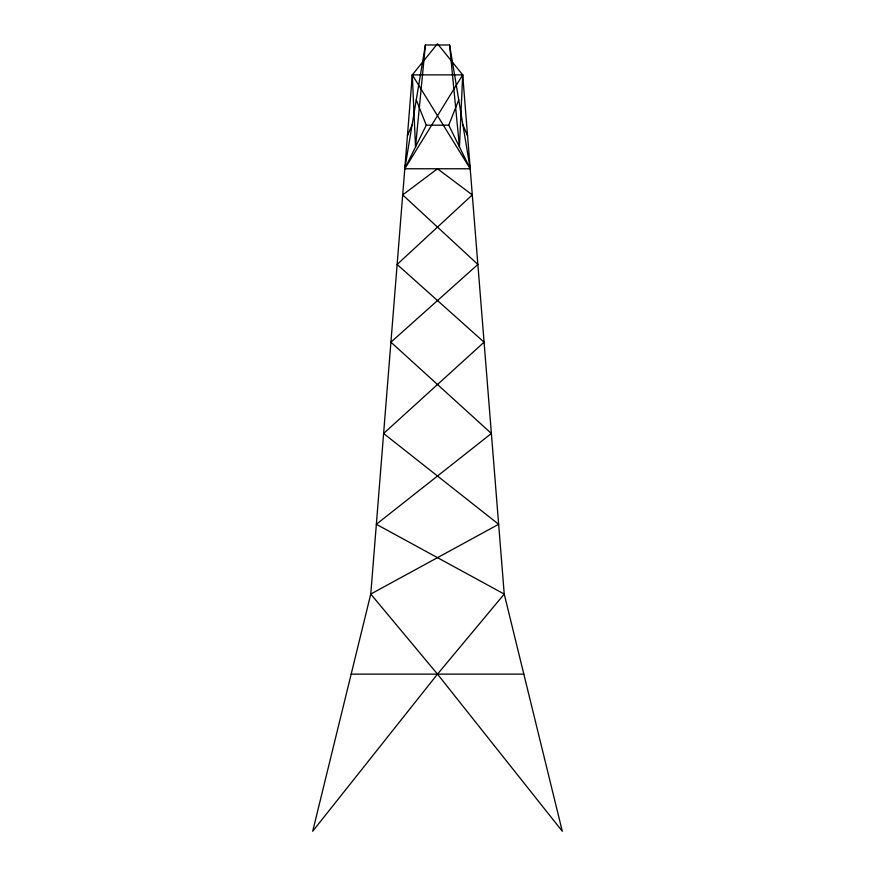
<?xml version="1.0" encoding="UTF-8"?>
<svg xmlns="http://www.w3.org/2000/svg" width="875" height="875" viewBox="0 0 875 875"><rect width="100%" height="100%" fill="white"/><g stroke="black" fill="none" stroke-linecap="round" stroke-linejoin="round"><path stroke-width="1.31" d="M425.403 44.975L415.516 146.967L412.3 74.878L462.7 74.878L504.23 594.059L437.5 674.133L312.703 831.25L370.77 594.059L412.3 74.878L437.5 43.75L462.7 74.878L459.452 146.967L449.597 44.975L425.403 44.975L404.786 168.766L470.214 168.766L449.597 44.975M412.3 74.878L470.214 168.766L448.755 125.18L458.762 99.794M407.422 135.822L412.092 124.884M416.238 99.794L426.245 125.18L404.786 168.766L462.7 74.878M426.245 125.18L448.755 125.18M351.17 674.133L523.83 674.133M462.908 124.884L467.578 135.822M472.303 194.906L397.13 264.458L484.083 342.18L383.611 433.486L498.652 524.289L370.77 594.059L437.5 674.133L562.297 831.25L504.23 594.059L376.348 524.289L491.389 433.486L390.917 342.18L477.87 264.458L402.697 194.906L437.5 168.766L472.303 194.906"/></g></svg>
